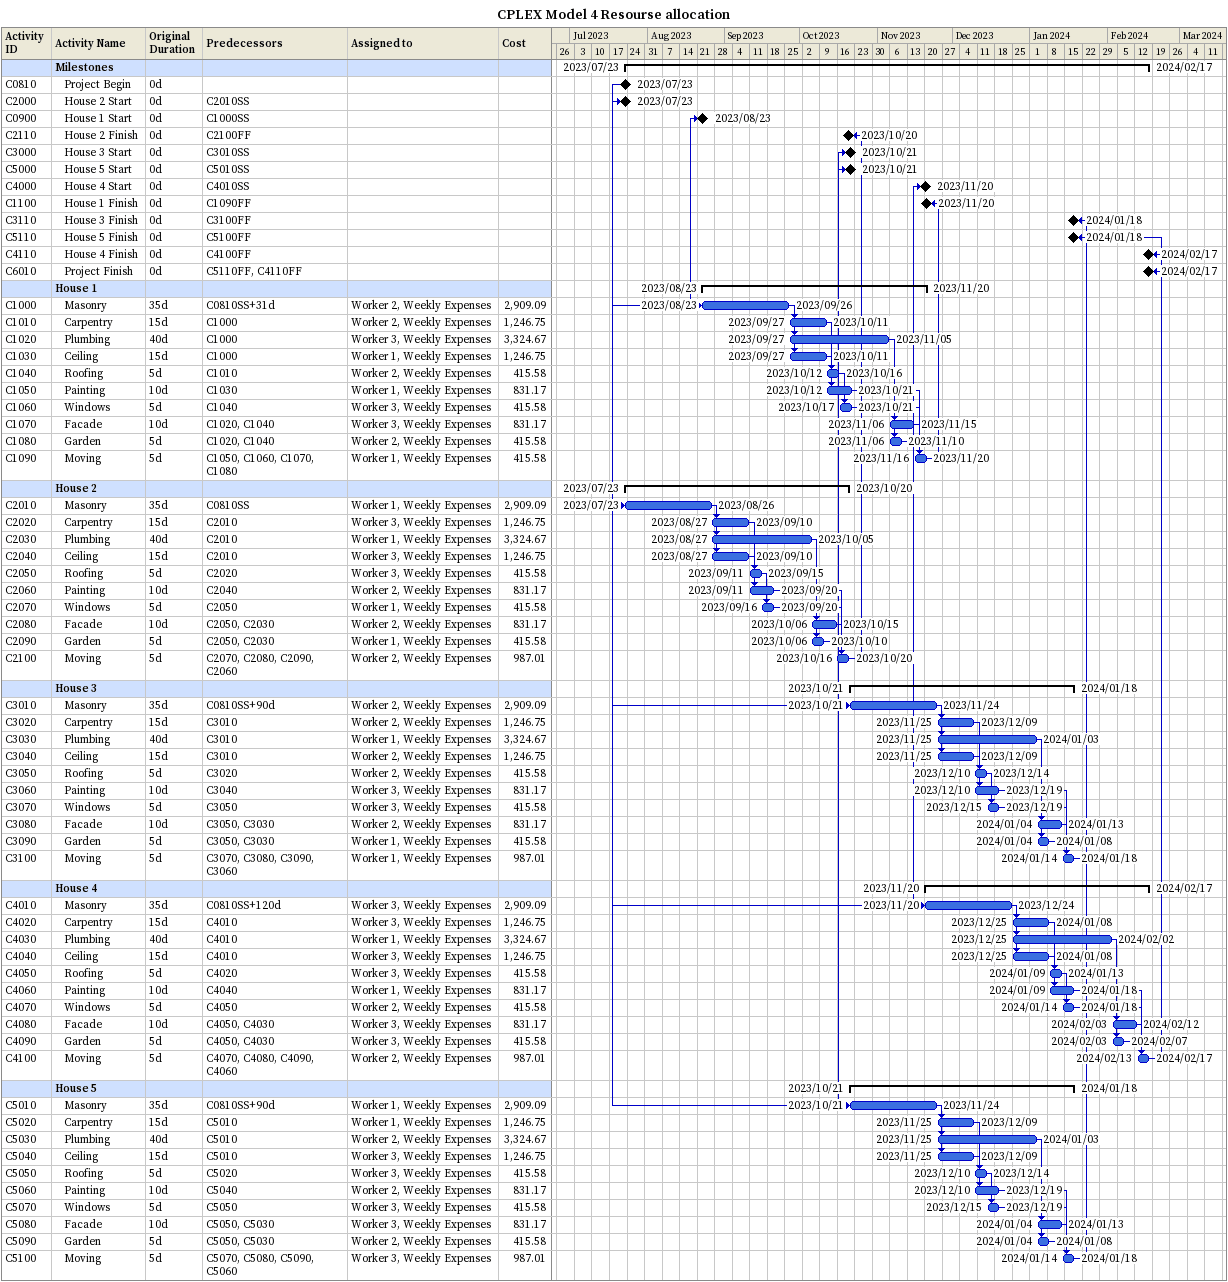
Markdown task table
CPLEX Model 4 Resourse allocation

| ID | Level | Task | Original duration | Start | Finish | Predecessors | Resources | Cost |
|---|---|---|---|---|---|---|---|---|
|  | 1 | **Milestones** |  | 2023-07-23 | 2024-02-17 |  |  |  |
| C0810 | 2 | Project Begin | 0d | 2023-07-23 | 2023-07-23 |  |  |  |
| C2000 | 2 | House 2 Start | 0d | 2023-07-23 | 2023-07-23 | C2010SS |  |  |
| C0900 | 2 | House 1 Start | 0d | 2023-08-23 | 2023-08-23 | C1000SS |  |  |
| C2110 | 2 | House 2 Finish | 0d | 2023-10-20 | 2023-10-20 | C2100FF |  |  |
| C3000 | 2 | House 3 Start | 0d | 2023-10-21 | 2023-10-21 | C3010SS |  |  |
| C5000 | 2 | House 5 Start | 0d | 2023-10-21 | 2023-10-21 | C5010SS |  |  |
| C4000 | 2 | House 4 Start | 0d | 2023-11-20 | 2023-11-20 | C4010SS |  |  |
| C1100 | 2 | House 1 Finish | 0d | 2023-11-20 | 2023-11-20 | C1090FF |  |  |
| C3110 | 2 | House 3 Finish | 0d | 2024-01-18 | 2024-01-18 | C3100FF |  |  |
| C5110 | 2 | House 5 Finish | 0d | 2024-01-18 | 2024-01-18 | C5100FF |  |  |
| C4110 | 2 | House 4 Finish | 0d | 2024-02-17 | 2024-02-17 | C4100FF |  |  |
| C6010 | 2 | Project Finish | 0d | 2024-02-17 | 2024-02-17 | C5110FF, C4110FF |  |  |
|  | 1 | **House 1** |  | 2023-08-23 | 2023-11-20 |  |  |  |
| C1000 | 2 | Masonry | 35d | 2023-08-23 | 2023-09-26 | C0810SS+31d | Worker 2, Weekly Expenses | 2909.09 |
| C1010 | 2 | Carpentry | 15d | 2023-09-27 | 2023-10-11 | C1000 | Worker 2, Weekly Expenses | 1246.75 |
| C1020 | 2 | Plumbing | 40d | 2023-09-27 | 2023-11-05 | C1000 | Worker 3, Weekly Expenses | 3324.67 |
| C1030 | 2 | Ceiling | 15d | 2023-09-27 | 2023-10-11 | C1000 | Worker 1, Weekly Expenses | 1246.75 |
| C1040 | 2 | Roofing | 5d | 2023-10-12 | 2023-10-16 | C1010 | Worker 2, Weekly Expenses | 415.58 |
| C1050 | 2 | Painting | 10d | 2023-10-12 | 2023-10-21 | C1030 | Worker 1, Weekly Expenses | 831.17 |
| C1060 | 2 | Windows | 5d | 2023-10-17 | 2023-10-21 | C1040 | Worker 3, Weekly Expenses | 415.58 |
| C1070 | 2 | Facade | 10d | 2023-11-06 | 2023-11-15 | C1020, C1040 | Worker 3, Weekly Expenses | 831.17 |
| C1080 | 2 | Garden | 5d | 2023-11-06 | 2023-11-10 | C1020, C1040 | Worker 2, Weekly Expenses | 415.58 |
| C1090 | 2 | Moving | 5d | 2023-11-16 | 2023-11-20 | C1050, C1060, C1070, C1080 | Worker 1, Weekly Expenses | 415.58 |
|  | 1 | **House 2** |  | 2023-07-23 | 2023-10-20 |  |  |  |
| C2010 | 2 | Masonry | 35d | 2023-07-23 | 2023-08-26 | C0810SS | Worker 1, Weekly Expenses | 2909.09 |
| C2020 | 2 | Carpentry | 15d | 2023-08-27 | 2023-09-10 | C2010 | Worker 3, Weekly Expenses | 1246.75 |
| C2030 | 2 | Plumbing | 40d | 2023-08-27 | 2023-10-05 | C2010 | Worker 1, Weekly Expenses | 3324.67 |
| C2040 | 2 | Ceiling | 15d | 2023-08-27 | 2023-09-10 | C2010 | Worker 3, Weekly Expenses | 1246.75 |
| C2050 | 2 | Roofing | 5d | 2023-09-11 | 2023-09-15 | C2020 | Worker 3, Weekly Expenses | 415.58 |
| C2060 | 2 | Painting | 10d | 2023-09-11 | 2023-09-20 | C2040 | Worker 2, Weekly Expenses | 831.17 |
| C2070 | 2 | Windows | 5d | 2023-09-16 | 2023-09-20 | C2050 | Worker 1, Weekly Expenses | 415.58 |
| C2080 | 2 | Facade | 10d | 2023-10-06 | 2023-10-15 | C2050, C2030 | Worker 2, Weekly Expenses | 831.17 |
| C2090 | 2 | Garden | 5d | 2023-10-06 | 2023-10-10 | C2050, C2030 | Worker 1, Weekly Expenses | 415.58 |
| C2100 | 2 | Moving | 5d | 2023-10-16 | 2023-10-20 | C2070, C2080, C2090, C2060 | Worker 2, Weekly Expenses | 987.01 |
|  | 1 | **House 3** |  | 2023-10-21 | 2024-01-18 |  |  |  |
| C3010 | 2 | Masonry | 35d | 2023-10-21 | 2023-11-24 | C0810SS+90d | Worker 2, Weekly Expenses | 2909.09 |
| C3020 | 2 | Carpentry | 15d | 2023-11-25 | 2023-12-09 | C3010 | Worker 2, Weekly Expenses | 1246.75 |
| C3030 | 2 | Plumbing | 40d | 2023-11-25 | 2024-01-03 | C3010 | Worker 1, Weekly Expenses | 3324.67 |
| C3040 | 2 | Ceiling | 15d | 2023-11-25 | 2023-12-09 | C3010 | Worker 2, Weekly Expenses | 1246.75 |
| C3050 | 2 | Roofing | 5d | 2023-12-10 | 2023-12-14 | C3020 | Worker 2, Weekly Expenses | 415.58 |
| C3060 | 2 | Painting | 10d | 2023-12-10 | 2023-12-19 | C3040 | Worker 3, Weekly Expenses | 831.17 |
| C3070 | 2 | Windows | 5d | 2023-12-15 | 2023-12-19 | C3050 | Worker 3, Weekly Expenses | 415.58 |
| C3080 | 2 | Facade | 10d | 2024-01-04 | 2024-01-13 | C3050, C3030 | Worker 2, Weekly Expenses | 831.17 |
| C3090 | 2 | Garden | 5d | 2024-01-04 | 2024-01-08 | C3050, C3030 | Worker 1, Weekly Expenses | 415.58 |
| C3100 | 2 | Moving | 5d | 2024-01-14 | 2024-01-18 | C3070, C3080, C3090, C3060 | Worker 1, Weekly Expenses | 987.01 |
|  | 1 | **House 4** |  | 2023-11-20 | 2024-02-17 |  |  |  |
| C4010 | 2 | Masonry | 35d | 2023-11-20 | 2023-12-24 | C0810SS+120d | Worker 3, Weekly Expenses | 2909.09 |
| C4020 | 2 | Carpentry | 15d | 2023-12-25 | 2024-01-08 | C4010 | Worker 3, Weekly Expenses | 1246.75 |
| C4030 | 2 | Plumbing | 40d | 2023-12-25 | 2024-02-02 | C4010 | Worker 1, Weekly Expenses | 3324.67 |
| C4040 | 2 | Ceiling | 15d | 2023-12-25 | 2024-01-08 | C4010 | Worker 3, Weekly Expenses | 1246.75 |
| C4050 | 2 | Roofing | 5d | 2024-01-09 | 2024-01-13 | C4020 | Worker 3, Weekly Expenses | 415.58 |
| C4060 | 2 | Painting | 10d | 2024-01-09 | 2024-01-18 | C4040 | Worker 1, Weekly Expenses | 831.17 |
| C4070 | 2 | Windows | 5d | 2024-01-14 | 2024-01-18 | C4050 | Worker 2, Weekly Expenses | 415.58 |
| C4080 | 2 | Facade | 10d | 2024-02-03 | 2024-02-12 | C4050, C4030 | Worker 3, Weekly Expenses | 831.17 |
| C4090 | 2 | Garden | 5d | 2024-02-03 | 2024-02-07 | C4050, C4030 | Worker 3, Weekly Expenses | 415.58 |
| C4100 | 2 | Moving | 5d | 2024-02-13 | 2024-02-17 | C4070, C4080, C4090, C4060 | Worker 2, Weekly Expenses | 987.01 |
|  | 1 | **House 5** |  | 2023-10-21 | 2024-01-18 |  |  |  |
| C5010 | 2 | Masonry | 35d | 2023-10-21 | 2023-11-24 | C0810SS+90d | Worker 1, Weekly Expenses | 2909.09 |
| C5020 | 2 | Carpentry | 15d | 2023-11-25 | 2023-12-09 | C5010 | Worker 1, Weekly Expenses | 1246.75 |
| C5030 | 2 | Plumbing | 40d | 2023-11-25 | 2024-01-03 | C5010 | Worker 2, Weekly Expenses | 3324.67 |
| C5040 | 2 | Ceiling | 15d | 2023-11-25 | 2023-12-09 | C5010 | Worker 3, Weekly Expenses | 1246.75 |
| C5050 | 2 | Roofing | 5d | 2023-12-10 | 2023-12-14 | C5020 | Worker 3, Weekly Expenses | 415.58 |
| C5060 | 2 | Painting | 10d | 2023-12-10 | 2023-12-19 | C5040 | Worker 2, Weekly Expenses | 831.17 |
| C5070 | 2 | Windows | 5d | 2023-12-15 | 2023-12-19 | C5050 | Worker 3, Weekly Expenses | 415.58 |
| C5080 | 2 | Facade | 10d | 2024-01-04 | 2024-01-13 | C5050, C5030 | Worker 3, Weekly Expenses | 831.17 |
| C5090 | 2 | Garden | 5d | 2024-01-04 | 2024-01-08 | C5050, C5030 | Worker 2, Weekly Expenses | 415.58 |
| C5100 | 2 | Moving | 5d | 2024-01-14 | 2024-01-18 | C5070, C5080, C5090, C5060 | Worker 3, Weekly Expenses | 987.01 |
